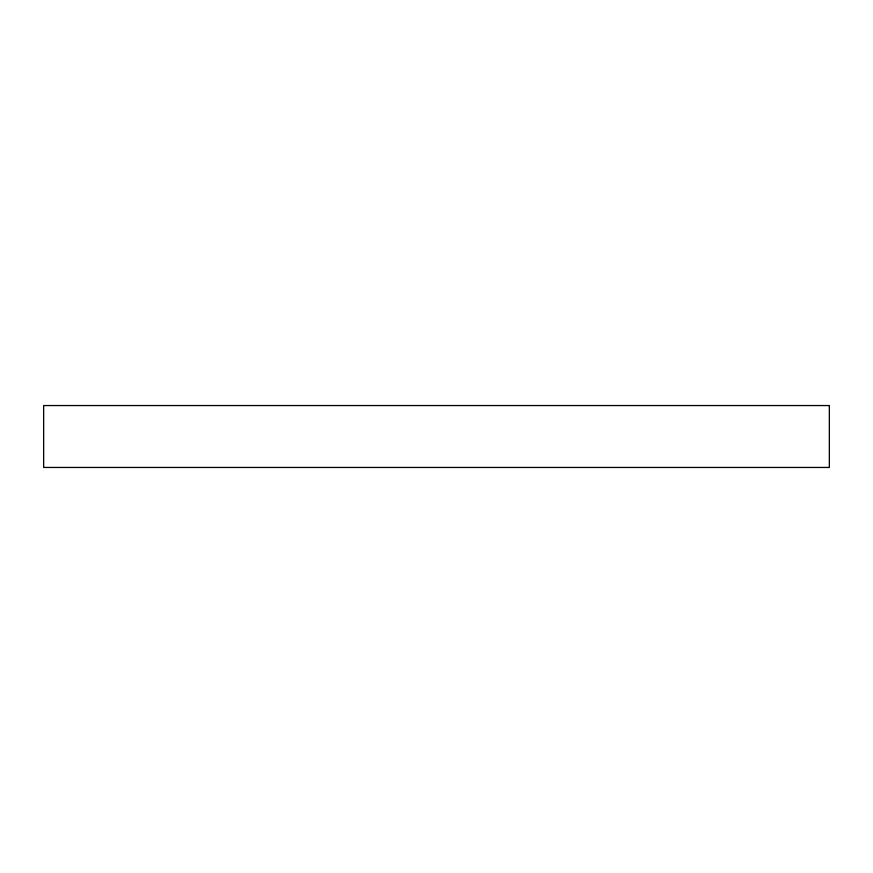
<?xml version="1.0" encoding="UTF-8"?>
<svg xmlns="http://www.w3.org/2000/svg" width="873" height="873" viewBox="0 0 873 873"><rect width="100%" height="100%" fill="white"/><g stroke="black" fill="none" stroke-linecap="round" stroke-linejoin="round"><path stroke-width="1.31" d="M829.35 405.552L43.65 405.552L43.65 467.448L829.35 467.448L829.35 405.552"/></g></svg>
